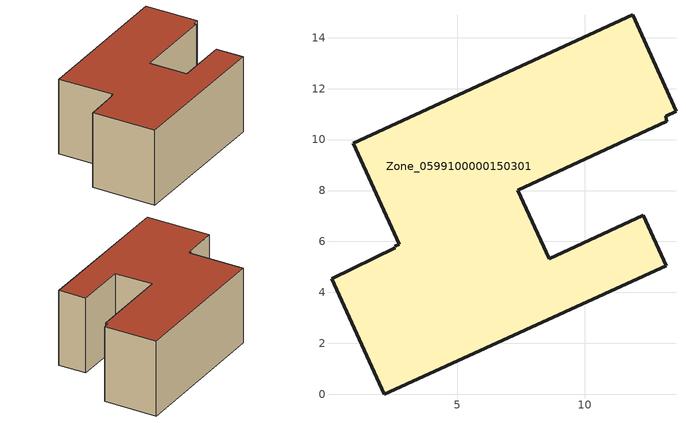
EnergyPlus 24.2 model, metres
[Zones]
Zone_0599100000150301
 floor ground (C_G): 0.93,9.85 11.9,14.9 13.59,11.11 13.18,10.91 13.23,10.72 7.38,8.02 8.62,5.33 12.31,7.03 13.21,5.05 2.13,0 0.07,4.54 2.56,5.75 2.54,5.81 2.72,5.89 z0
 wall outside (C_F): 13.21,5.05 12.31,7.03 8.62,5.33 7.38,8.02 13.23,10.72 13.18,10.91 13.59,11.11 11.9,14.9 0.93,9.85 2.72,5.89 2.54,5.81 2.56,5.75 0.07,4.54 2.13,0 13.21,5.05 z0:5.94
 roof outside (C_R): 13.23,10.72 13.18,10.91 13.59,11.11 11.9,14.9 0.93,9.85 2.72,5.89 2.54,5.81 2.56,5.75 0.07,4.54 2.13,0 13.21,5.05 12.31,7.03 8.62,5.33 7.38,8.02 z5.94
[BUILDING]
Pand.0599100000150301: North Axis=0; Terrain=City; Loads Convergence Tolerance Value=0.04; Temperature Convergence Tolerance Value=0.4; Solar Distribution=FullExterior; Maximum Number of Warmup Days=25; Minimum Number of Warmup Days=1
[Site:Location]
Rotterdam.The.Hague.AP_ZH_NLD Design_Conditions: Latitude=51.96; Longitude=4.45; Time Zone=1; Elevation=-4.5
[SITE:GROUNDTEMPERATURE:BUILDINGSURFACE]
18, 18, 18, 18, 18, 18, 18, 18, 18, 18, 18, 18
[MATERIAL] Thermal Absorptance=0.9; Solar Absorptance=0.7; Visible Absorptance=0.7
Name | Roughness | Thickness | Conductivity | Density | Specific Heat
G.TI.1946 | MediumSmooth | 0.15 | 1 | 540 | 1210
F.TI.1946 | Rough | 0.3 | 0.857143 | 1920 | 840
R.TI.1946 | MediumRough | 0.2 | 0.1 | 1500 | 1000
[CONSTRUCTION]
C_G: G.TI.1946
C_F: F.TI.1946
C_R: R.TI.1946
[ZONE]
Zone_0599100000150301: Type=1; Multiplier=1; Ceiling Height=Autocalculate; Volume=Autocalculate; Floor Area=autocalculate; Part of Total Floor Area=Yes
[ZONEINFILTRATION:DESIGNFLOWRATE]
Infil_Zone_0599100000150301: Zone or ZoneList or Space or SpaceList=Zone_0599100000150301; Schedule=AlwaysOn; Design Flow Rate Calculation Method=Flow/Area; Flow Rate per Floor Area=0.003; Constant Term Coefficient=1; Temperature Term Coefficient=0; Velocity Term Coefficient=0; Velocity Squared Term Coefficient=0
[HVACTEMPLATE:ZONE:IDEALLOADSAIRSYSTEM]
Zone_0599100000150301: Maximum Heating Supply Air Temperature=50; Minimum Cooling Supply Air Temperature=13; Maximum Heating Supply Air Humidity Ratio=0.0156; Minimum Cooling Supply Air Humidity Ratio=0.0077; Heating Limit=NoLimit; Cooling Limit=NoLimit; Dehumidification Control Type=ConstantSensibleHeatRatio; Cooling Sensible Heat Ratio=0.7; Dehumidification Setpoint=60; Humidification Control Type=None; Humidification Setpoint=30; Outdoor Air Method=None; Outdoor Air Flow Rate per Person=0.00944; Outdoor Air Flow Rate per Zone Floor Area=0; Outdoor Air Flow Rate per Zone=0; Demand Controlled Ventilation Type=None; Outdoor Air Economizer Type=NoEconomizer; Heat Recovery Type=None; Sensible Heat Recovery Effectiveness=0.7; Latent Heat Recovery Effectiveness=0.65
[ZONECONTROL:THERMOSTAT]
ThermostatControl_Zone_0599100000150301: Zone or ZoneList=Zone_0599100000150301; Control Type Schedule=DualSetpointControlType; Control 1=Thermostat_Zone_0599100000150301; Temperature Difference Between Cutout And Setpoint=0
[THERMOSTATSETPOINT:DUALSETPOINT]
Thermostat_Zone_0599100000150301: Heating Setpoint Temperature Schedule=HeatingSetpoint_Zone_0599100000150301; Cooling Setpoint Temperature Schedule=CoolingSetpoint_Zone_0599100000150301
[SCHEDULE:COMPACT]
HeatingSetpoint_Zone_0599100000150301: Through: 12/31, For: AllDays, Until: 24:00, 21
CoolingSetpoint_Zone_0599100000150301: Through: 12/31, For: AllDays, Until: 24:00, 24
DualSetpointControlType: Through: 12/31, For: AllDays, Until: 24:00, 4
AlwaysOn: Through: 12/31, For: AllDays, Until: 24:00, 1
